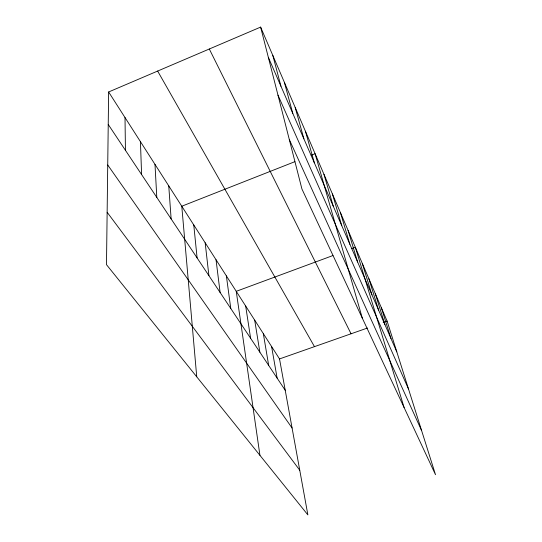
<?xml version="1.0" encoding="UTF-8"?>
<svg xmlns="http://www.w3.org/2000/svg" width="542" height="542" viewBox="0 0 542 542"><rect width="100%" height="100%" fill="white"/><g stroke="black" fill="none" stroke-linecap="round" stroke-linejoin="round"><path stroke-width="0.81" d="M108.637 91.977L106.489 264.665L307.876 514.9L279.523 358.926L108.637 91.977L260.621 27.1L387.117 321.108L435.511 474.711L301.921 188.989L260.621 27.1M294.875 161.679L181.773 206.224L196.739 376.805M311.203 155.242L315.092 153.711L362.327 318.188M332.957 255.539L236.244 291.325L259.936 455.327M351.48 248.683L355.342 247.254L404.102 407.537M279.523 358.926L367.449 328.025M383.18 322.497L387.117 321.108M107.147 212.268L299.753 470.226M107.729 164.985L292.077 428.004M108.237 124.464L285.221 390.267M157.641 71.056L314.468 346.643M209.3 49.004L351.047 333.784M289.306 139.531L421.608 430.592M277.985 95.155L408.499 388.98M268.331 57.316L396.805 351.873M381.304 307.612L390.999 338.56M375.24 293.513L384.935 324.644M368.906 278.791L378.58 310.085M362.28 263.385L371.92 294.821M348.066 230.35L357.605 262.003M340.43 212.606L349.895 244.327M332.415 193.968L341.778 225.716M323.981 174.361L333.222 206.095M305.431 131.252L314.34 162.803M295.207 107.485L303.886 138.84M284.367 82.296L292.782 113.373M272.863 55.548L280.952 86.253M271.589 346.541L277.131 378.12M263.324 333.621L268.683 365.437M254.693 320.139L259.855 352.171M245.675 306.054L250.614 338.289M226.373 275.898L230.777 308.5M216.028 259.733L220.113 292.49M205.167 242.775L208.907 275.654M193.765 224.964L197.105 257.938M168.752 185.879L171.136 218.927M154.992 164.389L156.801 197.403M140.439 141.652L141.597 174.565M125.012 117.553L125.439 150.297"/></g></svg>
